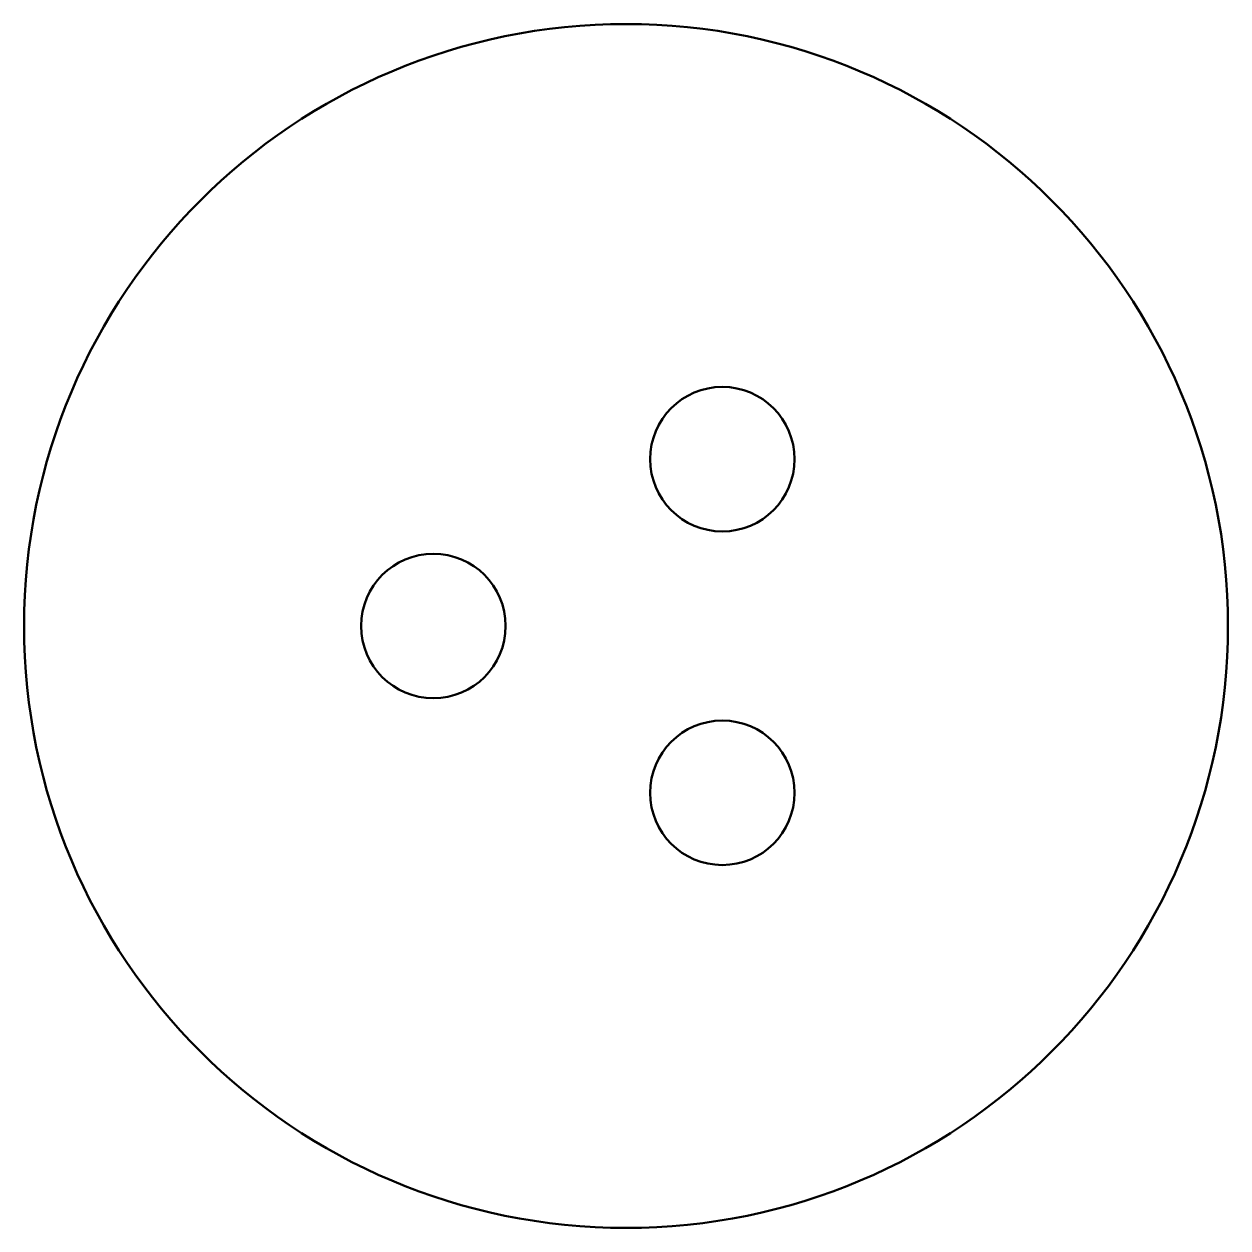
# Model space of a CAD drawing. Header units: millimetres. Extents: x 2 to 252, y 2 to 252.
import ezdxf

# ---------------------------------------------------------------- set-up
doc = ezdxf.new("R2010")
doc.units = ezdxf.units.MM
doc.layers.add('외형선(ISO)', color=7, linetype='Continuous', lineweight=50)

msp = doc.modelspace()

# ---------------------------------------------------------------- linework, layer by layer
at = {"layer": '외형선(ISO)'}
for centre, radius in [((127.35, 127.35), 125), ((147.35, 161.99), 15), ((87.35, 127.35), 15), ((147.35, 92.71), 15)]:
    msp.add_circle(centre, radius, dxfattribs=at)

doc.saveas('drawing.dxf')
